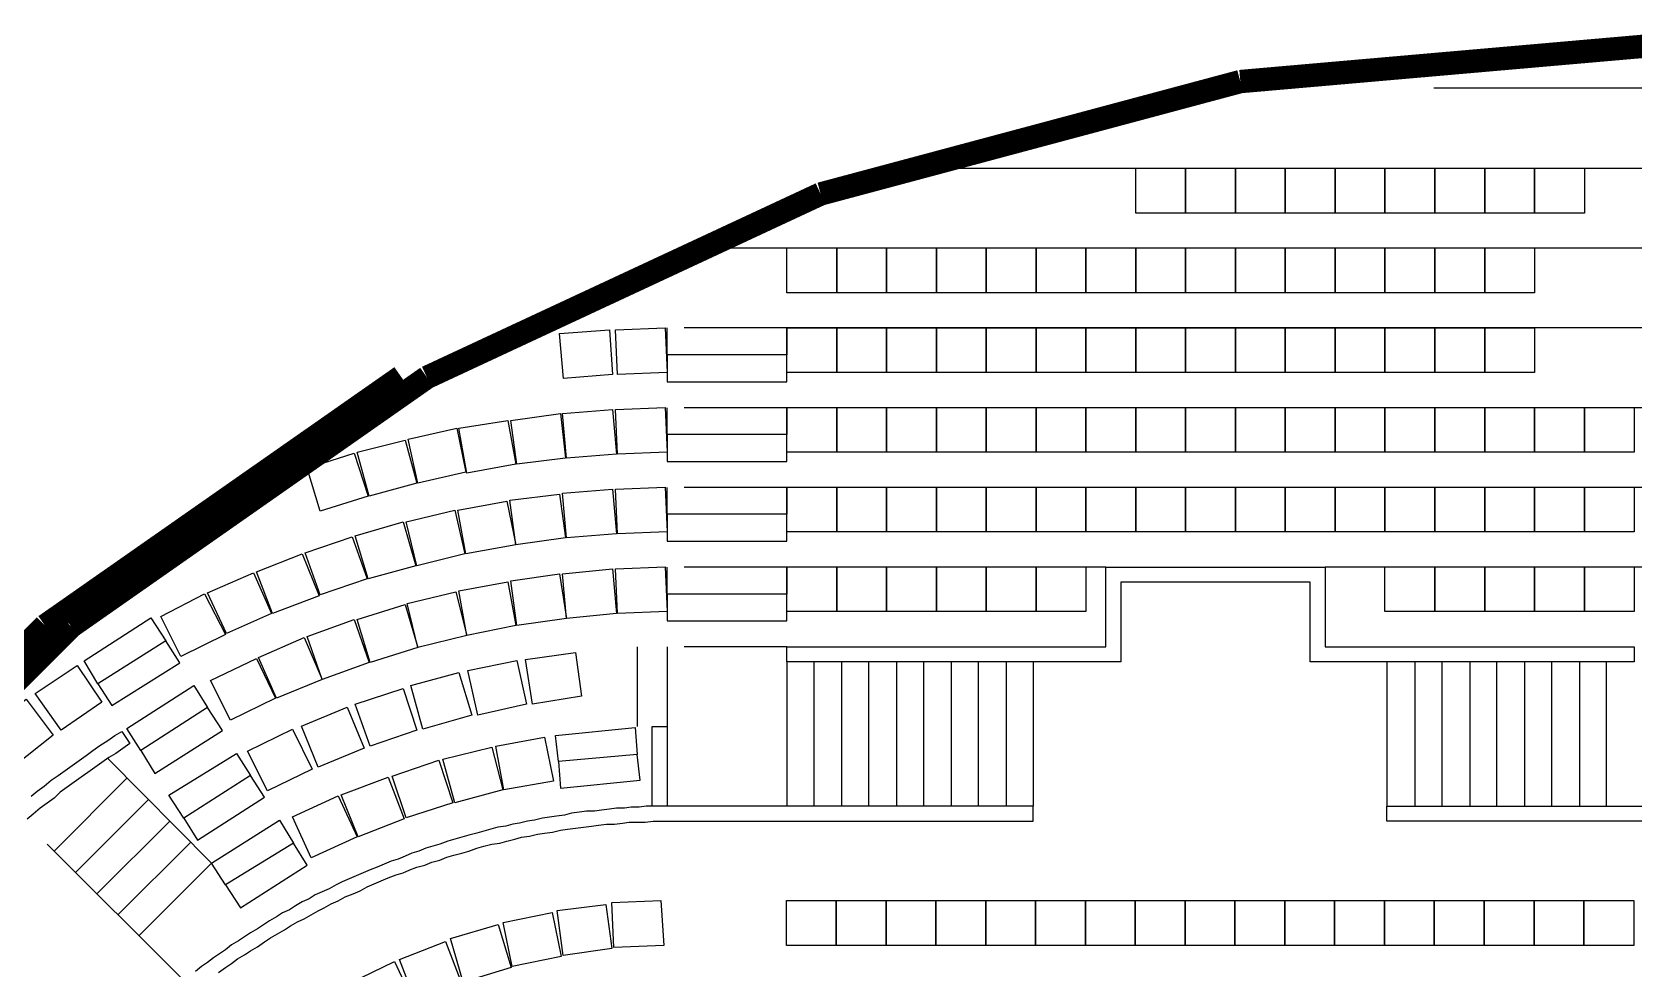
# Model space of a CAD drawing. Header units: millimetres. Extents: x -30921 to 91963, y -65754 to 26853.
# Drawn here: x -21473 to -5404, y 14776 to 24180 of the extents above; entities that cross this region are included whole.
import ezdxf

# ---------------------------------------------------------------- set-up
doc = ezdxf.new("R2010")
doc.units = ezdxf.units.MM
doc.header["$LTSCALE"] = 0.1
doc.header["$MEASUREMENT"] = 0
for name, color, linetype in [('GRADIN ESCALIER', 7, 'CONTINUOUS'), ('GRADINS_FIXES_BAS', 7, 'CONTINUOUS'), ('GRADINS_FIXES_HAUT', 7, 'CONTINUOUS'), ('SALLE CONTOUR', 7, 'CONTINUOUS')]:
    doc.layers.add(name, color=color, linetype=linetype)

msp = doc.modelspace()

# ---------------------------------------------------------------- linework, layer by layer
at = {"layer": 'GRADIN ESCALIER', "color": 7, "linetype": 'Continuous'}
for p, q in [((-7411.628, 23619.876), (7508.371, 23619.876)), ((48.371, 22809.876), (-12241.629, 22809.876)), ((48.371, 22009.876), (-14631.629, 22009.876)), ((-15101.629, 20939.876), (-15101.629, 21209.876)), ((-15101.629, 20939.876), (-15101.629, 21209.876)), ((48.371, 21209.876), (-14931.629, 21209.876)), ((-15101.629, 20139.876), (-15101.629, 20409.876)), ((-15101.629, 20139.876), (-15101.629, 20409.876)), ((48.371, 20409.876), (-14931.629, 20409.876)), ((-15101.629, 19339.876), (-15101.629, 19609.876)), ((-15101.629, 19339.876), (-15101.629, 19609.876)), ((48.371, 19609.876), (-14931.629, 19609.876)), ((-15101.629, 18539.876), (-15101.629, 18809.876)), ((-15101.629, 18539.876), (-15101.629, 18809.876)), ((-10701.629, 18809.876), (-14931.629, 18809.876)), ((48.371, 18809.876), (-8501.629, 18809.876)), ((-15401.629, 18009.876), (-15401.629, 17209.876)), ((-15101.629, 18009.876), (-15101.629, 17209.876)), ((-15101.629, 18009.876), (-15101.629, 17209.876)), ((-13901.629, 18009.876), (-14931.629, 18009.876)), ((-13901.629, 17859.876), (-13901.629, 16409.876)), ((-13631.629, 17859.876), (-13631.629, 16409.876)), ((-13351.629, 17859.876), (-13351.629, 16409.876)), ((-13081.629, 17859.876), (-13081.629, 16409.876)), ((-12801.629, 17859.876), (-12801.629, 16409.876)), ((-12531.629, 17859.876), (-12531.629, 16409.876)), ((-12251.629, 17859.876), (-12251.629, 16409.876)), ((-11981.629, 17859.876), (-11981.629, 16409.876)), ((-11701.629, 17859.876), (-11701.629, 16409.876)), ((-11431.629, 17859.876), (-11431.629, 16409.876)), ((-7881.629, 17859.876), (-7881.629, 16409.876)), ((-7601.629, 17859.876), (-7601.629, 16409.876)), ((-7331.629, 17859.876), (-7331.629, 16409.876)), ((-7051.629, 17859.876), (-7051.629, 16409.876)), ((-6781.628, 17859.876), (-6781.628, 16409.876)), ((-6501.629, 17859.876), (-6501.629, 16409.876)), ((-6231.629, 17859.876), (-6231.629, 16409.876)), ((-5951.629, 17859.876), (-5951.629, 16409.876)), ((-5681.629, 17859.876), (-5681.629, 16409.876)), ((-19671.628, 15839.876), (-20711.628, 16889.876)), ((-20521.628, 16689.876), (-21251.628, 15959.876)), ((-20301.628, 16479.876), (-21041.628, 15739.876)), ((-20091.628, 16259.876), (-20821.628, 15529.876)), ((-20091.628, 16259.876), (-20821.628, 15529.876)), ((-20091.628, 16259.876), (-20821.628, 15529.876)), ((-19951.628, 14659.876), (-21321.628, 16029.876)), ((-19881.628, 16049.876), (-20611.628, 15319.876)), ((-19671.628, 15839.876), (-20401.628, 15109.876))]:
    msp.add_line(p, q, dxfattribs=at)
for points in [[(-13901.629, 21209.876), (-13901.629, 20939.876), (-15101.629, 20939.876), (-15101.629, 20669.876), (-13901.629, 20669.876), (-13901.629, 20939.876)], [(-13901.629, 20409.876), (-13901.629, 20139.876), (-15101.629, 20139.876), (-15101.629, 19869.876), (-13901.629, 19869.876), (-13901.629, 20139.876)], [(-13901.629, 19609.876), (-13901.629, 19339.876), (-15101.629, 19339.876), (-15101.629, 19069.876), (-13901.629, 19069.876), (-13901.629, 19339.876)], [(-13901.629, 18809.876), (-13901.629, 18539.876), (-15101.629, 18539.876), (-15101.629, 18269.876), (-13901.629, 18269.876), (-13901.629, 18539.876)], [(-20811.628, 17639.876), (-20951.628, 17869.876), (-20281.628, 18299.876), (-20131.628, 18069.876), (-20811.628, 17639.876), (-20671.628, 17419.876), (-19991.628, 17849.876), (-20131.628, 18069.876)], [(-20381.628, 16969.876), (-20521.628, 17189.876), (-19851.628, 17619.876), (-19711.628, 17399.876), (-20381.628, 16969.876), (-20241.628, 16739.876), (-19561.628, 17169.876), (-19711.628, 17399.876)], [(-16191.629, 16859.876), (-16221.629, 17119.876), (-15421.629, 17199.876), (-15401.629, 16929.876), (-16191.629, 16859.876), (-16171.629, 16589.876), (-15371.629, 16669.876), (-15401.629, 16929.876)], [(-21481.628, 16509.876), (-21421.628, 16559.876), (-21351.628, 16609.876), (-21281.628, 16669.876), (-21211.628, 16719.876), (-21141.628, 16769.876), (-21071.628, 16819.876), (-21001.628, 16869.876), (-20931.629, 16919.876), (-20861.628, 16969.876), (-20791.628, 17019.876), (-20711.628, 17069.876), (-20641.628, 17119.876), (-20571.628, 17159.876), (-20491.628, 17039.876), (-20561.628, 16989.876), (-20631.628, 16939.876), (-20701.628, 16899.876), (-20771.629, 16849.876), (-20841.628, 16799.876), (-20911.628, 16749.876), (-20981.628, 16699.876), (-21051.628, 16649.876), (-21121.628, 16599.876), (-21191.628, 16549.876), (-21251.628, 16489.876), (-21321.628, 16439.876), (-21391.628, 16389.876), (-21461.628, 16329.876), (-21521.628, 16279.876)], [(-19951.628, 16289.876), (-20101.628, 16519.876), (-19421.628, 16939.876), (-19281.628, 16719.876), (-19951.628, 16289.876), (-19811.628, 16069.876), (-19141.628, 16499.876), (-19281.628, 16719.876)], [(-19601.628, 14739.876), (-19531.628, 14789.876), (-19471.628, 14829.876), (-19411.628, 14879.876), (-19341.628, 14919.876), (-19281.628, 14959.876), (-19211.628, 14999.876), (-19141.628, 15049.876), (-19081.628, 15089.876), (-19011.628, 15129.876), (-18941.628, 15169.876), (-18881.628, 15209.876), (-18811.628, 15249.876), (-18741.628, 15279.876), (-18671.628, 15319.876), (-18601.628, 15359.876), (-18541.628, 15389.876), (-18471.628, 15429.876), (-18401.628, 15459.876), (-18331.628, 15499.876), (-18251.628, 15529.876), (-18181.628, 15559.876), (-18111.628, 15599.876), (-18041.628, 15629.876), (-17971.628, 15659.876), (-17901.628, 15689.876), (-17821.628, 15719.876), (-17751.628, 15739.876), (-17681.628, 15769.876), (-17611.628, 15799.876), (-17531.628, 15819.876), (-17461.628, 15849.876), (-17381.628, 15869.876), (-17311.628, 15899.876), (-17241.628, 15919.876), (-17161.628, 15939.876), (-17091.628, 15959.876), (-17011.628, 15989.876), (-16941.628, 16009.876), (-16861.628, 16029.876), (-16781.628, 16039.876), (-16711.628, 16059.876), (-16631.628, 16079.876), (-16561.628, 16099.876), (-16481.628, 16109.876), (-16401.628, 16129.876), (-16331.629, 16139.876), (-16251.629, 16149.876), (-16171.629, 16169.876), (-16101.629, 16179.876), (-16021.629, 16189.876), (-15941.629, 16199.876), (-15861.629, 16209.876), (-15791.629, 16219.876), (-15711.629, 16229.876), (-15631.629, 16229.876), (-15551.629, 16239.876), (-15481.629, 16249.876), (-15401.629, 16249.876), (-15321.629, 16249.876), (-15241.629, 16259.876), (-15161.629, 16259.876), (-15091.629, 16259.876), (-15011.629, 16259.876), (-14931.629, 16259.876), (-11431.629, 16259.876), (-11431.629, 16409.876), (-14931.629, 16409.876), (-15011.629, 16409.876), (-15081.629, 16409.876), (-15161.629, 16409.876), (-15231.629, 16409.876), (-15311.629, 16409.876), (-15381.629, 16399.876), (-15461.629, 16399.876), (-15531.629, 16389.876), (-15611.629, 16389.876), (-15681.629, 16379.876), (-15761.629, 16369.876), (-15831.629, 16359.876), (-15911.629, 16359.876), (-15981.629, 16349.876), (-16061.629, 16339.876), (-16131.629, 16319.876), (-16211.629, 16309.876), (-16281.629, 16299.876), (-16351.629, 16289.876), (-16431.628, 16269.876), (-16501.628, 16259.876), (-16581.628, 16239.876), (-16651.628, 16229.876), (-16721.628, 16209.876), (-16801.628, 16199.876), (-16871.628, 16179.876), (-16941.628, 16159.876), (-17011.628, 16139.876), (-17091.628, 16119.876), (-17161.628, 16099.876), (-17231.628, 16079.876), (-17301.628, 16059.876), (-17381.628, 16029.876), (-17451.628, 16009.876), (-17521.628, 15989.876), (-17591.628, 15959.876), (-17661.628, 15939.876), (-17731.628, 15909.876), (-17801.628, 15879.876), (-17871.628, 15859.876), (-17941.628, 15829.876), (-18011.628, 15799.876), (-18081.628, 15769.876), (-18151.628, 15739.876), (-18221.628, 15709.876), (-18291.628, 15679.876), (-18361.628, 15649.876), (-18421.628, 15619.876), (-18491.628, 15579.876), (-18561.628, 15549.876), (-18631.628, 15519.876), (-18691.628, 15479.876), (-18761.628, 15449.876), (-18831.628, 15409.876), (-18891.628, 15369.876), (-18961.628, 15339.876), (-19021.628, 15299.876), (-19091.628, 15259.876), (-19151.628, 15219.876), (-19211.628, 15179.876), (-19281.628, 15139.876), (-19341.628, 15099.876), (-19401.628, 15059.876), (-19471.628, 15019.876), (-19531.628, 14969.876), (-19591.628, 14929.876), (-19651.628, 14889.876), (-19711.628, 14839.876), (-19771.628, 14799.876), (-19831.628, 14749.876)], [(-19531.628, 15619.876), (-19671.628, 15839.876), (-18991.628, 16269.876), (-18851.628, 16039.876), (-19531.628, 15619.876), (-19381.628, 15389.876), (-18711.628, 15819.876), (-18851.628, 16039.876)]]:
    msp.add_lwpolyline(points, dxfattribs=at)
for points in [[(-10551.629, 17859.876), (-13901.629, 17859.876), (-13901.629, 18009.876), (-10701.629, 18009.876), (-10701.629, 18809.876), (-8501.629, 18809.876), (-8501.629, 18009.876), (-5401.629, 18009.876), (-5401.629, 17859.876), (-8651.629, 17859.876), (-8651.629, 18659.876), (-10551.629, 18659.876)], [(-15251.629, 17209.876), (-15101.629, 17209.876), (-15101.629, 16409.876), (-15251.629, 16409.876)], [(-15251.629, 17209.876), (-15101.629, 17209.876), (-15101.629, 16409.876), (-15251.629, 16409.876)], [(-4051.629, 16259.876), (-7881.629, 16259.876), (-7881.629, 16409.876), (-4201.628, 16409.876), (-4201.628, 17209.876), (-4051.629, 17209.876)]]:
    msp.add_lwpolyline(points, close=True, dxfattribs=at)
at = {"layer": 'GRADINS_FIXES_BAS', "color": 7, "linetype": 'Continuous'}
for points in [[(-15166.629, 15462.876), (-15136.629, 15012.876), (-15636.629, 14992.876), (-15656.629, 15442.876)], [(-13406.629, 15462.876), (-13406.629, 15012.876), (-13906.629, 15012.876), (-13906.629, 15462.876)], [(-12906.629, 15462.876), (-12906.629, 15012.876), (-13406.629, 15012.876), (-13406.629, 15462.876)], [(-12406.629, 15462.876), (-12406.629, 15012.876), (-12906.629, 15012.876), (-12906.629, 15462.876)], [(-11906.629, 15462.876), (-11906.629, 15012.876), (-12406.629, 15012.876), (-12406.629, 15462.876)], [(-11406.629, 15462.876), (-11406.629, 15012.876), (-11906.629, 15012.876), (-11906.629, 15462.876)], [(-10906.629, 15462.876), (-10906.629, 15012.876), (-11406.629, 15012.876), (-11406.629, 15462.876)], [(-10406.629, 15462.876), (-10406.629, 15012.876), (-10906.629, 15012.876), (-10906.629, 15462.876)], [(-9906.629, 15462.876), (-9906.629, 15012.876), (-10406.629, 15012.876), (-10406.629, 15462.876)], [(-9406.629, 15462.876), (-9406.629, 15012.876), (-9906.629, 15012.876), (-9906.629, 15462.876)], [(-8906.629, 15462.876), (-8906.629, 15012.876), (-9406.629, 15012.876), (-9406.629, 15462.876)], [(-8406.629, 15462.876), (-8406.629, 15012.876), (-8906.629, 15012.876), (-8906.629, 15462.876)], [(-7906.629, 15462.876), (-7906.629, 15012.876), (-8406.629, 15012.876), (-8406.629, 15462.876)], [(-7406.629, 15462.876), (-7406.629, 15012.876), (-7906.629, 15012.876), (-7906.629, 15462.876)], [(-6906.629, 15462.876), (-6906.629, 15012.876), (-7406.629, 15012.876), (-7406.629, 15462.876)], [(-6406.629, 15462.876), (-6406.629, 15012.876), (-6906.629, 15012.876), (-6906.629, 15462.876)], [(-5906.629, 15462.876), (-5906.629, 15012.876), (-6406.629, 15012.876), (-6406.629, 15462.876)], [(-5406.629, 15462.876), (-5406.629, 15012.876), (-5906.629, 15012.876), (-5906.629, 15462.876)], [(-16256.629, 15342.876), (-16166.629, 14902.876), (-16656.628, 14802.876), (-16746.628, 15242.876)], [(-15716.629, 15422.876), (-15656.629, 14982.876), (-16146.629, 14912.876), (-16206.629, 15362.876)], [(-16796.628, 15222.876), (-16666.628, 14792.876), (-17146.628, 14642.876), (-17276.628, 15082.876)], [(-17326.628, 15052.876), (-17166.628, 14632.876), (-17626.628, 14452.876), (-17786.628, 14872.876)], [(-17836.628, 14852.876), (-17646.628, 14442.876), (-18096.628, 14232.876), (-18286.628, 14632.876)]]:
    msp.add_lwpolyline(points, close=True, dxfattribs=at)
at = {"layer": 'GRADINS_FIXES_HAUT', "color": 7, "linetype": 'Continuous'}
for points in [[(-10401.629, 22812.876), (-9901.629, 22812.876), (-9901.629, 22362.876), (-10401.629, 22362.876)], [(-9901.629, 22812.876), (-9401.629, 22812.876), (-9401.629, 22362.876), (-9901.629, 22362.876)], [(-9401.629, 22812.876), (-8901.629, 22812.876), (-8901.629, 22362.876), (-9401.629, 22362.876)], [(-8901.629, 22812.876), (-8401.629, 22812.876), (-8401.629, 22362.876), (-8901.629, 22362.876)], [(-8401.629, 22812.876), (-7901.629, 22812.876), (-7901.629, 22362.876), (-8401.629, 22362.876)], [(-7901.629, 22812.876), (-7401.629, 22812.876), (-7401.629, 22362.876), (-7901.629, 22362.876)], [(-7401.629, 22812.876), (-6901.629, 22812.876), (-6901.629, 22362.876), (-7401.629, 22362.876)], [(-6901.629, 22812.876), (-6401.629, 22812.876), (-6401.629, 22362.876), (-6901.629, 22362.876)], [(-6401.629, 22812.876), (-5901.629, 22812.876), (-5901.629, 22362.876), (-6401.629, 22362.876)], [(-13901.629, 22012.876), (-13401.629, 22012.876), (-13401.629, 21562.876), (-13901.629, 21562.876)], [(-13401.629, 22012.876), (-12901.629, 22012.876), (-12901.629, 21562.876), (-13401.629, 21562.876)], [(-12901.629, 22012.876), (-12401.629, 22012.876), (-12401.629, 21562.876), (-12901.629, 21562.876)], [(-12401.629, 22012.876), (-11901.629, 22012.876), (-11901.629, 21562.876), (-12401.629, 21562.876)], [(-11901.629, 22012.876), (-11401.629, 22012.876), (-11401.629, 21562.876), (-11901.629, 21562.876)], [(-11401.629, 22012.876), (-10901.629, 22012.876), (-10901.629, 21562.876), (-11401.629, 21562.876)], [(-10901.629, 22012.876), (-10401.629, 22012.876), (-10401.629, 21562.876), (-10901.629, 21562.876)], [(-10401.629, 22012.876), (-9901.629, 22012.876), (-9901.629, 21562.876), (-10401.629, 21562.876)], [(-9901.629, 22012.876), (-9401.629, 22012.876), (-9401.629, 21562.876), (-9901.629, 21562.876)], [(-9401.629, 22012.876), (-8901.629, 22012.876), (-8901.629, 21562.876), (-9401.629, 21562.876)], [(-8901.629, 22012.876), (-8401.629, 22012.876), (-8401.629, 21562.876), (-8901.629, 21562.876)], [(-8401.629, 22012.876), (-7901.629, 22012.876), (-7901.629, 21562.876), (-8401.629, 21562.876)], [(-7901.629, 22012.876), (-7401.629, 22012.876), (-7401.629, 21562.876), (-7901.629, 21562.876)], [(-7401.629, 22012.876), (-6901.629, 22012.876), (-6901.629, 21562.876), (-7401.629, 21562.876)], [(-6901.629, 22012.876), (-6401.629, 22012.876), (-6401.629, 21562.876), (-6901.629, 21562.876)], [(-15601.629, 20742.876), (-15621.629, 21192.876), (-15121.629, 21212.876), (-15101.629, 20762.876)], [(-13901.629, 21212.876), (-13401.629, 21212.876), (-13401.629, 20762.876), (-13901.629, 20762.876)], [(-13401.629, 21212.876), (-12901.629, 21212.876), (-12901.629, 20762.876), (-13401.629, 20762.876)], [(-12901.629, 21212.876), (-12401.629, 21212.876), (-12401.629, 20762.876), (-12901.629, 20762.876)], [(-12401.629, 21212.876), (-11901.629, 21212.876), (-11901.629, 20762.876), (-12401.629, 20762.876)], [(-11901.629, 21212.876), (-11401.629, 21212.876), (-11401.629, 20762.876), (-11901.629, 20762.876)], [(-11401.629, 21212.876), (-10901.629, 21212.876), (-10901.629, 20762.876), (-11401.629, 20762.876)], [(-10901.629, 21212.876), (-10401.629, 21212.876), (-10401.629, 20762.876), (-10901.629, 20762.876)], [(-10401.629, 21212.876), (-9901.629, 21212.876), (-9901.629, 20762.876), (-10401.629, 20762.876)], [(-9901.629, 21212.876), (-9401.629, 21212.876), (-9401.629, 20762.876), (-9901.629, 20762.876)], [(-9401.629, 21212.876), (-8901.629, 21212.876), (-8901.629, 20762.876), (-9401.629, 20762.876)], [(-8901.629, 21212.876), (-8401.629, 21212.876), (-8401.629, 20762.876), (-8901.629, 20762.876)], [(-8401.629, 21212.876), (-7901.629, 21212.876), (-7901.629, 20762.876), (-8401.629, 20762.876)], [(-7901.629, 21212.876), (-7401.629, 21212.876), (-7401.629, 20762.876), (-7901.629, 20762.876)], [(-7401.629, 21212.876), (-6901.629, 21212.876), (-6901.629, 20762.876), (-7401.629, 20762.876)], [(-6901.629, 21212.876), (-6401.629, 21212.876), (-6401.629, 20762.876), (-6901.629, 20762.876)], [(-16141.629, 20702.876), (-16181.629, 21152.876), (-15681.629, 21192.876), (-15651.629, 20742.876)], [(-15601.629, 19942.876), (-15621.629, 20392.876), (-15121.629, 20412.876), (-15101.629, 19962.876)], [(-13901.629, 20412.876), (-13401.629, 20412.876), (-13401.629, 19962.876), (-13901.629, 19962.876)], [(-13401.629, 20412.876), (-12901.629, 20412.876), (-12901.629, 19962.876), (-13401.629, 19962.876)], [(-12901.629, 20412.876), (-12401.629, 20412.876), (-12401.629, 19962.876), (-12901.629, 19962.876)], [(-12401.629, 20412.876), (-11901.629, 20412.876), (-11901.629, 19962.876), (-12401.629, 19962.876)], [(-11901.629, 20412.876), (-11401.629, 20412.876), (-11401.629, 19962.876), (-11901.629, 19962.876)], [(-11401.629, 20412.876), (-10901.629, 20412.876), (-10901.629, 19962.876), (-11401.629, 19962.876)], [(-10901.629, 20412.876), (-10401.629, 20412.876), (-10401.629, 19962.876), (-10901.629, 19962.876)], [(-10401.629, 20412.876), (-9901.629, 20412.876), (-9901.629, 19962.876), (-10401.629, 19962.876)], [(-9901.629, 20412.876), (-9401.629, 20412.876), (-9401.629, 19962.876), (-9901.629, 19962.876)], [(-9401.629, 20412.876), (-8901.629, 20412.876), (-8901.629, 19962.876), (-9401.629, 19962.876)], [(-8901.629, 20412.876), (-8401.629, 20412.876), (-8401.629, 19962.876), (-8901.629, 19962.876)], [(-8401.629, 20412.876), (-7901.629, 20412.876), (-7901.629, 19962.876), (-8401.629, 19962.876)], [(-7901.629, 20412.876), (-7401.629, 20412.876), (-7401.629, 19962.876), (-7901.629, 19962.876)], [(-7401.629, 20412.876), (-6901.629, 20412.876), (-6901.629, 19962.876), (-7401.629, 19962.876)], [(-6901.629, 20412.876), (-6401.629, 20412.876), (-6401.629, 19962.876), (-6901.629, 19962.876)], [(-6401.629, 20412.876), (-5901.629, 20412.876), (-5901.629, 19962.876), (-6401.629, 19962.876)], [(-5901.629, 20412.876), (-5401.629, 20412.876), (-5401.629, 19962.876), (-5901.629, 19962.876)], [(-17111.628, 19752.876), (-17191.628, 20202.876), (-16701.628, 20282.876), (-16621.628, 19842.876)], [(-16611.628, 19842.876), (-16671.628, 20282.876), (-16171.629, 20352.876), (-16121.629, 19902.876)], [(-16111.629, 19902.876), (-16151.629, 20352.876), (-15651.629, 20392.876), (-15611.629, 19942.876)], [(-17601.628, 19652.876), (-17701.628, 20092.876), (-17211.628, 20202.876), (-17121.628, 19762.876)], [(-18581.628, 19372.876), (-18711.628, 19802.876), (-18241.628, 19952.876), (-18101.628, 19522.876)], [(-18091.628, 19522.876), (-18211.628, 19962.876), (-17731.628, 20082.876), (-17611.628, 19652.876)], [(-15601.629, 19142.876), (-15621.629, 19592.876), (-15121.629, 19612.876), (-15101.629, 19162.876)], [(-13901.629, 19612.876), (-13401.629, 19612.876), (-13401.629, 19162.876), (-13901.629, 19162.876)], [(-13401.629, 19612.876), (-12901.629, 19612.876), (-12901.629, 19162.876), (-13401.629, 19162.876)], [(-12901.629, 19612.876), (-12401.629, 19612.876), (-12401.629, 19162.876), (-12901.629, 19162.876)], [(-12401.629, 19612.876), (-11901.629, 19612.876), (-11901.629, 19162.876), (-12401.629, 19162.876)], [(-11901.629, 19612.876), (-11401.629, 19612.876), (-11401.629, 19162.876), (-11901.629, 19162.876)], [(-11401.629, 19612.876), (-10901.629, 19612.876), (-10901.629, 19162.876), (-11401.629, 19162.876)], [(-10901.629, 19612.876), (-10401.629, 19612.876), (-10401.629, 19162.876), (-10901.629, 19162.876)], [(-10401.629, 19612.876), (-9901.629, 19612.876), (-9901.629, 19162.876), (-10401.629, 19162.876)], [(-9901.629, 19612.876), (-9401.629, 19612.876), (-9401.629, 19162.876), (-9901.629, 19162.876)], [(-9401.629, 19612.876), (-8901.629, 19612.876), (-8901.629, 19162.876), (-9401.629, 19162.876)], [(-8901.629, 19612.876), (-8401.629, 19612.876), (-8401.629, 19162.876), (-8901.629, 19162.876)], [(-8401.629, 19612.876), (-7901.629, 19612.876), (-7901.629, 19162.876), (-8401.629, 19162.876)], [(-7901.629, 19612.876), (-7401.629, 19612.876), (-7401.629, 19162.876), (-7901.629, 19162.876)], [(-7401.629, 19612.876), (-6901.629, 19612.876), (-6901.629, 19162.876), (-7401.629, 19162.876)], [(-6901.629, 19612.876), (-6401.629, 19612.876), (-6401.629, 19162.876), (-6901.629, 19162.876)], [(-6401.629, 19612.876), (-5901.629, 19612.876), (-5901.629, 19162.876), (-6401.629, 19162.876)], [(-5901.629, 19612.876), (-5401.629, 19612.876), (-5401.629, 19162.876), (-5901.629, 19162.876)], [(-17121.628, 18942.876), (-17201.628, 19382.876), (-16711.628, 19472.876), (-16621.628, 19032.876)], [(-16621.628, 19032.876), (-16681.628, 19482.876), (-16181.629, 19542.876), (-16121.629, 19102.876)], [(-16111.629, 19102.876), (-16151.629, 19552.876), (-15651.629, 19592.876), (-15611.629, 19142.876)], [(-17611.628, 18822.876), (-17721.628, 19262.876), (-17231.628, 19382.876), (-17131.628, 18942.876)], [(-18101.628, 18692.876), (-18231.628, 19122.876), (-17751.628, 19262.876), (-17621.628, 18822.876)], [(-18581.628, 18532.876), (-18731.628, 18952.876), (-18261.628, 19112.876), (-18111.628, 18692.876)], [(-19061.628, 18342.876), (-19221.628, 18762.876), (-18761.628, 18942.876), (-18591.628, 18522.876)], [(-15601.629, 18342.876), (-15621.629, 18792.876), (-15121.629, 18812.876), (-15101.629, 18362.876)], [(-13901.629, 18812.876), (-13401.629, 18812.876), (-13401.629, 18362.876), (-13901.629, 18362.876)], [(-13401.629, 18812.876), (-12901.629, 18812.876), (-12901.629, 18362.876), (-13401.629, 18362.876)], [(-12901.629, 18812.876), (-12401.629, 18812.876), (-12401.629, 18362.876), (-12901.629, 18362.876)], [(-12401.629, 18812.876), (-11901.629, 18812.876), (-11901.629, 18362.876), (-12401.629, 18362.876)], [(-11901.629, 18812.876), (-11401.629, 18812.876), (-11401.629, 18362.876), (-11901.629, 18362.876)], [(-11401.629, 18812.876), (-10901.629, 18812.876), (-10901.629, 18362.876), (-11401.629, 18362.876)], [(-7901.629, 18812.876), (-7401.629, 18812.876), (-7401.629, 18362.876), (-7901.629, 18362.876)], [(-7401.629, 18812.876), (-6901.629, 18812.876), (-6901.629, 18362.876), (-7401.629, 18362.876)], [(-6901.629, 18812.876), (-6401.629, 18812.876), (-6401.629, 18362.876), (-6901.629, 18362.876)], [(-6401.629, 18812.876), (-5901.629, 18812.876), (-5901.629, 18362.876), (-6401.629, 18362.876)], [(-5901.629, 18812.876), (-5401.629, 18812.876), (-5401.629, 18362.876), (-5901.629, 18362.876)], [(-19521.628, 18142.876), (-19711.628, 18552.876), (-19251.628, 18752.876), (-19071.628, 18342.876)], [(-17111.628, 18122.876), (-17191.628, 18572.876), (-16701.628, 18662.876), (-16621.628, 18222.876)], [(-16611.628, 18222.876), (-16671.628, 18672.876), (-16181.629, 18742.876), (-16111.629, 18292.876)], [(-16111.629, 18292.876), (-16151.629, 18742.876), (-15651.629, 18792.876), (-15611.629, 18342.876)], [(-19981.628, 17912.876), (-20181.628, 18312.876), (-19741.628, 18542.876), (-19531.628, 18132.876)], [(-17601.628, 18002.876), (-17711.628, 18442.876), (-17221.628, 18562.876), (-17111.628, 18122.876)], [(-18081.628, 17852.876), (-18211.628, 18282.876), (-17731.628, 18432.876), (-17601.628, 18002.876)], [(-18561.628, 17682.876), (-18711.628, 18112.876), (-18241.628, 18282.876), (-18091.628, 17852.876)], [(-19021.628, 17492.876), (-19201.628, 17902.876), (-18741.628, 18102.876), (-18561.628, 17682.876)], [(-19481.628, 17272.876), (-19681.628, 17672.876), (-19221.628, 17892.876), (-19031.628, 17492.876)], [(-17001.628, 17322.876), (-17101.628, 17772.876), (-16611.628, 17872.876), (-16511.628, 17432.876)], [(-16451.628, 17432.876), (-16521.628, 17882.876), (-16021.629, 17952.876), (-15961.629, 17512.876)], [(-21181.628, 17172.876), (-21441.628, 17542.876), (-21021.628, 17822.876), (-20771.629, 17452.876)], [(-17551.628, 17182.876), (-17671.628, 17622.876), (-17191.628, 17752.876), (-17061.628, 17322.876)], [(-18081.628, 17012.876), (-18231.628, 17432.876), (-17751.628, 17592.876), (-17611.628, 17172.876)], [(-21651.628, 16812.876), (-21931.628, 17172.876), (-21531.628, 17482.876), (-21261.628, 17122.876)], [(-18601.628, 16802.876), (-18771.628, 17212.876), (-18311.628, 17402.876), (-18141.628, 16992.876)], [(-19111.628, 16562.876), (-19311.628, 16962.876), (-18861.628, 17182.876), (-18661.628, 16782.876)], [(-16741.628, 16572.876), (-16821.628, 17012.876), (-16331.629, 17102.876), (-16241.629, 16662.876)], [(-17721.628, 16292.876), (-17861.628, 16712.876), (-17391.628, 16872.876), (-17251.628, 16442.876)], [(-17231.628, 16442.876), (-17351.628, 16882.876), (-16861.628, 17002.876), (-16751.628, 16572.876)], [(-18201.628, 16102.876), (-18371.628, 16522.876), (-17901.628, 16702.876), (-17741.628, 16282.876)], [(-18671.628, 15892.876), (-18861.628, 16302.876), (-18401.628, 16512.876), (-18211.628, 16102.876)]]:
    msp.add_lwpolyline(points, close=True, dxfattribs=at)
at = {"layer": 'SALLE CONTOUR', "color": 7, "linetype": 'Continuous', "const_width": 234.696}
for points in [[(-9352.629, 23682.876), (-5011.629, 24062.876)], [(-13562.629, 22554.876), (-9352.629, 23682.876)], [(-17511.628, 20713.876), (-13562.629, 22554.876)], [(-17770.956, 20720.327), (-21341.863, 18221.623)], [(-21081.628, 18213.876), (-17511.628, 20713.876)], [(-21341.863, 18221.623), (-24423.981, 15141.741)], [(-24162.628, 15132.876), (-21081.628, 18213.876)]]:
    msp.add_lwpolyline(points, dxfattribs=at)

doc.saveas('drawing.dxf')
